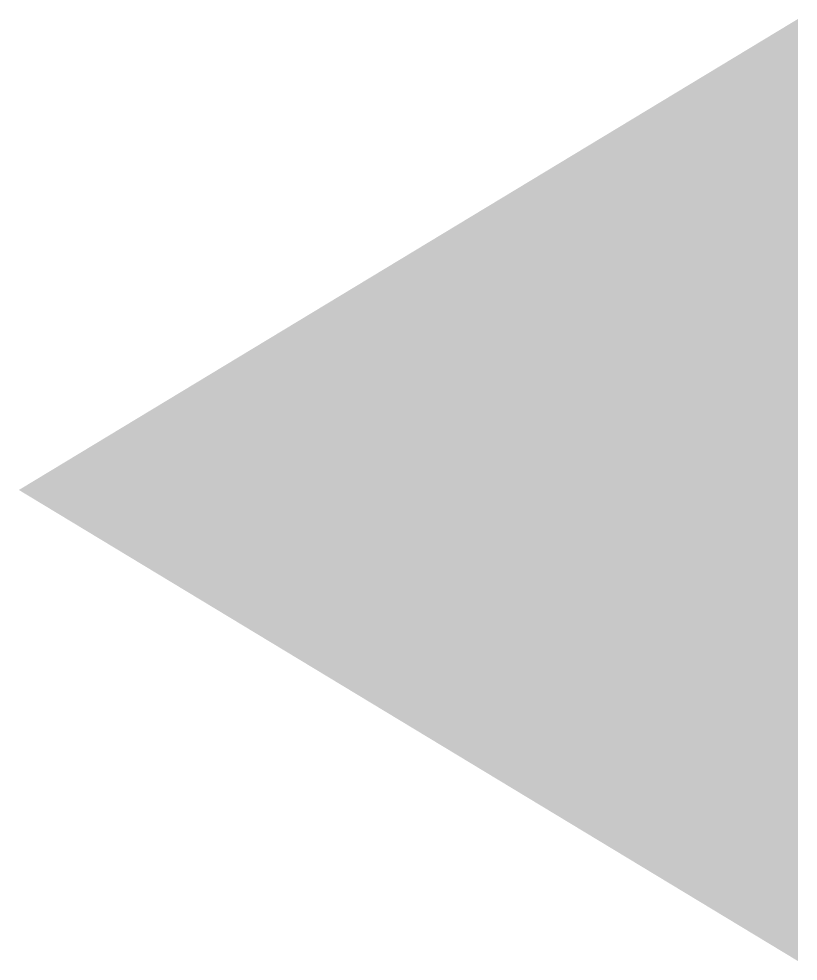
# Model space of a CAD drawing. Extents: x 2848.3 to 2858, y 915.5 to 927.2.
import ezdxf

# ---------------------------------------------------------------- set-up
doc = ezdxf.new("R2010")
doc.units = 0
doc.layers.get('0').update_dxf_attribs({"linetype": 'CONTINUOUS'})

msp = doc.modelspace()

# ---------------------------------------------------------------- linework, layer by layer
at = {"color": 0}
msp.add_solid([(2858.004, 927.215), (2858.004, 915.534), (2848.348, 921.375)], dxfattribs=at)

doc.saveas('drawing.dxf')
